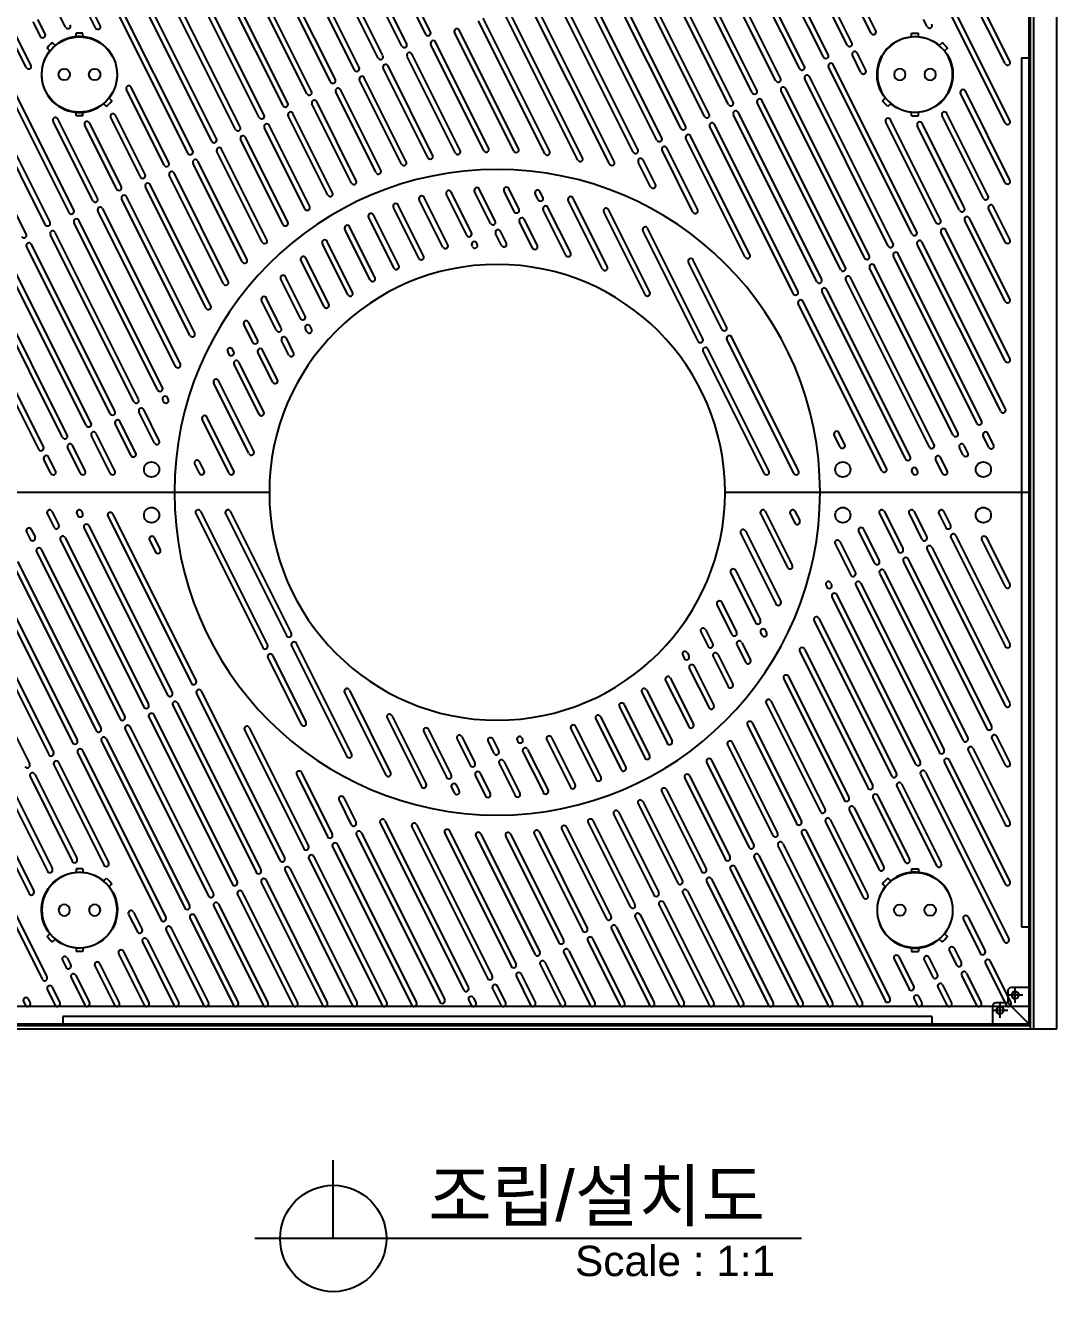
# Model space of a CAD drawing. Header units: millimetres. Extents: x 19555 to 26787, y -43327 to -38213.
# Drawn here: x 20506 to 21864, y -40755 to -39088 of the extents above; entities that cross this region are included whole.
import ezdxf
from ezdxf.enums import TextEntityAlignment as Align

# ---------------------------------------------------------------- set-up
doc = ezdxf.new("R2010")
doc.units = ezdxf.units.MM
doc.layers.add('TEXT', color=7, linetype='Continuous')
doc.layers.add('압연강', color=40, linetype='Continuous')
doc.styles.get("Standard").update_dxf_attribs({"font": 'arial.ttf'})

# ---------------------------------------------------------------- blocks, each defined once
blk = doc.blocks.new('AG1414')
for p, q in [((18745.2, -41434), (18745.2, -42134)), ((17345.2, -42134), (17745.2, -42134)), ((18345.2, -42134), (18745.2, -42134)), ((18745.2, -42134), (18745.2, -42834)), ((18745.2, -42834), (17345.2, -42834))]:
    blk.add_line(p, q)
for points in [[(17530.8, -41625.9, 0.045549), (17537.8, -41618.8), (17534.2, -41615.2, 0.904534), (17463.1, -41545.6), (17459.5, -41542.1, 0.045549), (17452.5, -41549.2), (17456.1, -41552.8, 0.904534), (17527.2, -41622.4)], [(18559.5, -41625.9, -0.045549), (18552.5, -41618.8), (18556.1, -41615.2, -0.904534), (18627.2, -41545.6), (18630.8, -41542.1, -0.045549), (18637.8, -41549.2), (18634.2, -41552.8, -0.904534), (18563.1, -41622.4)], [(17530.8, -42642.1, -0.045549), (17537.8, -42649.2), (17534.2, -42652.8, -0.904534), (17463.1, -42722.4), (17459.5, -42725.9, -0.045549), (17452.5, -42718.8), (17456.1, -42715.2, -0.904534), (17527.2, -42645.6)], [(18559.5, -42642.1, 0.045549), (18552.5, -42649.2), (18556.1, -42652.8, 0.904534), (18627.2, -42722.4), (18630.8, -42725.9, 0.045549), (18637.8, -42718.8), (18634.2, -42715.2, 0.904534), (18563.1, -42645.6)]]:
    blk.add_lwpolyline(points, format="xyb", close=True)
for centre in [(17590.2, -42104), (18500.2, -42104), (18685.2, -42104), (17590.2, -42164), (18500.2, -42164), (18685.2, -42164)]:
    blk.add_circle(centre, 10)
for radius, start, end in [(425, 0, 180), (300, 0, 180), (425, 180, 0), (300, 180, 0)]:
    blk.add_arc((18045.2, -42134), radius, start, end)
at = {"layer": '압연강'}
for p, q in [((17675.6, -41668.7), (17570.7, -41459)), ((17706.9, -41653.1), (17609.8, -41459)), ((17738.2, -41637.5), (17649, -41459)), ((17769.5, -41621.8), (17688.1, -41459)), ((17800.8, -41606.2), (17727.2, -41459)), ((17832.1, -41590.5), (17766.3, -41459)), ((17863.4, -41574.9), (17805.5, -41459)), ((17894.7, -41559.2), (17844.6, -41459)), ((17926, -41543.6), (17883.7, -41459)), ((17957.3, -41527.9), (17922.9, -41459)), ((18261.8, -41667.3), (18157.7, -41459)), ((18293.1, -41651.6), (18196.8, -41459)), ((18324.4, -41636), (18235.9, -41459)), ((18355.7, -41620.3), (18275.1, -41459)), ((18387, -41604.7), (18314.2, -41459)), ((18418.3, -41589), (18353.3, -41459)), ((18449.6, -41573.4), (18392.4, -41459)), ((18480.9, -41557.7), (18431.6, -41459)), ((18512.2, -41542.1), (18470.7, -41459)), ((18543.6, -41526.4), (18509.8, -41459)), ((17638, -41687.6), (17528.1, -41467.7)), ((17644.3, -41684.4), (17534.3, -41464.6)), ((17669.3, -41671.9), (17564.4, -41462.1)), ((17700.6, -41656.3), (17603.6, -41462.1)), ((17731.9, -41640.6), (17642.7, -41462.1)), ((17763.2, -41625), (17681.8, -41462.1)), ((17794.5, -41609.3), (17721, -41462.1)), ((17825.9, -41593.7), (17760.1, -41462.1)), ((17857.2, -41578), (17799.2, -41462.1)), ((17888.5, -41562.3), (17838.4, -41462.1)), ((17919.8, -41546.7), (17877.5, -41462.1)), ((17951.1, -41531), (17916.6, -41462.1)), ((18224.2, -41686.1), (18114.3, -41466.2)), ((18230.5, -41682.9), (18120.6, -41463.1)), ((18255.5, -41670.4), (18151.4, -41462.1)), ((18286.9, -41654.8), (18190.5, -41462.1)), ((18318.2, -41639.1), (18229.7, -41462.1)), ((18349.5, -41623.5), (18268.8, -41462.1)), ((18380.8, -41607.8), (18307.9, -41462.1)), ((18412.1, -41592.2), (18347.1, -41462.1)), ((18443.4, -41576.5), (18386.2, -41462.1)), ((18474.7, -41560.9), (18425.3, -41462.1)), ((18506, -41545.2), (18464.4, -41462.1)), ((18537.3, -41529.5), (18503.6, -41462.1)), ((17516.4, -41522.6), (17496.8, -41483.3)), ((17522.6, -41519.4), (17503, -41480.2)), ((18192.9, -41701.7), (18083, -41481.9)), ((18199.2, -41698.6), (18089.3, -41478.7)), ((18713.9, -41569.7), (18669.2, -41480.4)), ((18720.2, -41566.6), (18675.5, -41477.2)), ((17476.8, -41521.6), (17465.5, -41499)), ((18151.3, -41696.7), (18051.7, -41497.5)), ((18157.5, -41693.6), (18058, -41494.4)), ((18713.9, -41648), (18637.9, -41496)), ((18720.2, -41644.9), (18644.2, -41492.9)), ((17443.7, -41533.7), (17434.2, -41514.7)), ((17449.9, -41530.6), (17440.4, -41511.5)), ((18073.2, -41681.4), (17995.3, -41525.7)), ((18108, -41688.4), (18020.4, -41513.2)), ((18114.3, -41685.3), (18026.6, -41510)), ((18611.3, -41521), (18606.6, -41511.7)), ((17425.1, -41574.8), (17402.9, -41530.3)), ((17431.3, -41571.6), (17409.1, -41527.2)), ((18034, -41681.2), (17964, -41541.3)), ((18066.9, -41684.5), (17989.1, -41528.8)), ((17481.5, -41765.8), (17371.6, -41546)), ((17487.8, -41762.7), (17377.8, -41542.8)), ((17996.4, -41684.2), (17932.7, -41557)), ((18027.7, -41684.3), (17957.8, -41544.5)), ((18524.1, -41581.5), (18512.7, -41558.6)), ((18530.4, -41578.4), (18519, -41555.5)), ((17954, -41693.3), (17895.2, -41575.8)), ((17960.2, -41690.2), (17901.4, -41572.6)), ((17990.1, -41687.4), (17926.5, -41560.1)), ((18591.3, -41794.1), (18481.4, -41574.3)), ((18597.6, -41791), (18487.6, -41571.1)), ((17919.2, -41702), (17863.9, -41591.4)), ((17925.4, -41698.9), (17870.1, -41588.3)), ((18560, -41809.8), (18450.1, -41589.9)), ((18566.3, -41806.7), (18456.3, -41586.8)), ((17606.7, -41703.2), (17557, -41603.9)), ((17613, -41700.1), (17563.3, -41600.8)), ((17885.6, -41713.2), (17832.6, -41607.1)), ((17891.9, -41710.1), (17838.8, -41603.9)), ((18528.7, -41825.5), (18418.8, -41605.6)), ((18535, -41822.3), (18425, -41602.4)), ((18713.9, -41726.2), (18655.2, -41608.9)), ((18720.2, -41723.1), (18661.5, -41605.7)), ((17450.2, -41781.5), (17370.2, -41621.4)), ((17456.5, -41778.4), (17376.4, -41618.3)), ((17853.4, -41726.9), (17801.3, -41622.7)), ((17859.6, -41723.8), (17807.5, -41619.6)), ((18497.4, -41841.1), (18387.5, -41621.2)), ((18503.7, -41838), (18393.7, -41618.1)), ((17519.1, -41747), (17466.8, -41642.5)), ((17575.4, -41718.9), (17536.3, -41640.6)), ((17581.7, -41715.7), (17542.6, -41637.5)), ((17822.1, -41742.8), (17769.9, -41638.4)), ((17828.4, -41739.6), (17776.2, -41635.2)), ((18466.1, -41856.8), (18356.2, -41636.9)), ((18472.4, -41853.6), (18362.4, -41633.7)), ((18685.2, -41747.2), (18630.8, -41638.3)), ((18691.5, -41744.1), (18637.1, -41635.2)), ((17512.8, -41750.2), (17460.5, -41645.6)), ((17544.1, -41734.5), (17502.2, -41650.8)), ((17550.4, -41731.4), (17508.5, -41647.6)), ((17792.1, -41760.9), (17738.6, -41654)), ((17798.3, -41757.7), (17744.9, -41650.9)), ((18434.8, -41872.4), (18324.9, -41652.5)), ((18441.1, -41869.3), (18331.1, -41649.4)), ((18622.6, -41778.5), (18556.7, -41646.7)), ((18628.9, -41775.4), (18563, -41643.5)), ((18653.9, -41762.8), (18598.2, -41651.5)), ((18660.2, -41759.7), (18604.5, -41648.3)), ((17763.2, -41781.5), (17707.3, -41669.7)), ((17769.5, -41778.3), (17713.6, -41666.5)), ((18371.6, -41824.3), (18293.6, -41668.2)), ((18377.9, -41821.1), (18299.8, -41665.1)), ((17735.7, -41804.6), (17676, -41685.3)), ((17741.9, -41801.5), (17682.3, -41682.2)), ((18302.9, -41765.1), (18262.3, -41683.8)), ((18309.2, -41762), (18268.5, -41680.7)), ((17425.1, -41794), (17376.4, -41696.6)), ((17709.5, -41830.5), (17644.7, -41701)), ((17715.8, -41827.4), (17651, -41697.9)), ((18247.1, -41731.9), (18230.9, -41699.5)), ((18253.4, -41728.7), (18237.2, -41696.4)), ((17684.8, -41859.4), (17613.4, -41716.6)), ((17691.1, -41856.3), (17619.7, -41713.5)), ((17661.8, -41891.6), (17582.1, -41732.3)), ((17668, -41888.5), (17588.4, -41729.2)), ((18005.1, -41795.6), (17978.2, -41741.8)), ((18011.4, -41792.5), (17984.4, -41738.6)), ((18036.4, -41780), (18015.3, -41737.8)), ((18042.7, -41776.9), (18021.6, -41734.7)), ((18067.7, -41764.3), (18054.3, -41737.4)), ((18074, -41761.2), (18060.5, -41734.3)), ((18099, -41748.7), (18095.2, -41741.1)), ((18105.3, -41745.6), (18101.5, -41738)), ((17640.6, -41927.6), (17550.8, -41747.9)), ((17646.9, -41924.5), (17557.1, -41744.8)), ((17941.9, -41825.8), (17908.5, -41759)), ((17948.2, -41822.7), (17914.8, -41755.8)), ((17973.8, -41811.3), (17942.6, -41748.9)), ((17980.1, -41808.2), (17948.9, -41745.8)), ((18141.9, -41818.7), (18112, -41759)), ((18183.8, -41840.1), (18138.7, -41749.8)), ((18190.1, -41836.9), (18145, -41746.6)), ((18720.2, -41801.4), (18698.2, -41757.5)), ((17621.8, -41968.2), (17519.5, -41763.6)), ((17628.1, -41965.1), (17525.8, -41760.5)), ((17909.3, -41838.8), (17875.8, -41771.9)), ((17915.5, -41835.6), (17882.1, -41768.7)), ((18098, -41809.2), (18080.7, -41774.6)), ((18135.6, -41821.8), (18105.7, -41762.1)), ((18239.8, -41873.7), (18185.4, -41764.9)), ((18246.1, -41870.6), (18191.7, -41761.8)), ((18720.2, -41879.6), (18666.9, -41773.1)), ((18713.9, -41804.5), (18691.9, -41760.6)), ((17573.1, -42011.6), (17463.2, -41791.8)), ((17598.1, -41999.1), (17488.2, -41779.2)), ((17604.4, -41996), (17494.5, -41776.1)), ((17878.1, -41854.7), (17844.5, -41787.5)), ((17884.4, -41851.6), (17850.8, -41784.4)), ((18057.2, -41805.9), (18049.4, -41790.3)), ((18091.7, -41812.4), (18074.4, -41777.8)), ((18309.6, -41935), (18236.8, -41789.5)), ((18315.8, -41931.9), (18243.1, -41786.4)), ((18713.9, -41961), (18629.3, -41791.9)), ((18720.2, -41957.9), (18635.6, -41788.8)), ((18713.9, -41882.8), (18660.6, -41776.3)), ((17541.8, -42027.3), (17431.9, -41807.4)), ((17566.8, -42014.8), (17456.9, -41794.9)), ((17848.6, -41873.9), (17815, -41806.8)), ((17854.8, -41870.8), (17821.3, -41803.7)), ((18012.6, -41810.6), (18011.8, -41809.1)), ((18018.9, -41807.5), (18018.1, -41805.9)), ((18050.9, -41809.1), (18043.1, -41793.4)), ((18708, -42027.4), (18598, -41807.6)), ((18714.2, -42024.3), (18604.3, -41804.4)), ((17510.5, -42043), (17400.5, -41823.1)), ((17535.5, -42030.4), (17425.6, -41810.6)), ((17823.5, -41886.4), (17793.1, -41825.5)), ((18676.7, -42043.1), (18566.7, -41823.2)), ((18682.9, -42040), (18573, -41820.1)), ((17504.2, -42046.1), (17394.3, -41826.2)), ((17817.3, -41889.6), (17786.8, -41828.6)), ((18340.9, -41919.4), (18297, -41831.5)), ((18347.1, -41916.2), (18303.2, -41828.4)), ((18645.4, -42058.7), (18535.4, -41838.9)), ((18651.6, -42055.6), (18541.7, -41835.7)), ((17472.9, -42061.7), (17370.2, -41856.2)), ((17479.2, -42058.6), (17376.4, -41853.1)), ((17786, -41905.2), (17760.1, -41853.4)), ((17792.2, -41902.1), (17766.3, -41850.3)), ((18614.1, -42074.4), (18504.1, -41854.5)), ((18620.3, -42071.3), (18510.4, -41851.4)), ((18582.8, -42090), (18472.8, -41870.2)), ((18589, -42086.9), (18479.1, -41867)), ((17754.7, -41920.9), (17735, -41881.5)), ((17760.9, -41917.7), (17741.2, -41878.3)), ((18551.4, -42105.7), (18441.5, -41885.8)), ((18557.7, -42102.6), (18447.8, -41882.7)), ((17723.4, -41936.5), (17711.7, -41913.1)), ((17729.6, -41933.4), (17717.9, -41910)), ((17794.7, -41922.7), (17792.7, -41918.6)), ((17801, -41919.5), (17798.9, -41915.5)), ((17441.6, -42077.4), (17370.2, -41934.5)), ((17447.9, -42074.3), (17376.4, -41931.3)), ((17770.9, -41953.3), (17761.4, -41934.3)), ((17777.1, -41950.2), (17767.6, -41931.1)), ((18435.7, -42109), (18347.6, -41932.8)), ((18442, -42105.9), (18353.9, -41929.7)), ((17692.1, -41952.2), (17690.5, -41949)), ((17698.3, -41949), (17696.8, -41945.9)), ((17749.6, -41989), (17730.1, -41949.9)), ((17755.9, -41985.9), (17736.3, -41946.8)), ((18396.6, -42109), (18316.3, -41948.4)), ((18402.8, -42105.9), (18322.6, -41945.3)), ((17731.6, -42031.3), (17698.8, -41965.6)), ((17737.9, -42028.2), (17705, -41962.5)), ((17718.4, -42083.1), (17671.9, -41990.2)), ((17724.7, -42080), (17678.2, -41987)), ((17612.2, -42011.5), (17611.1, -42009.4)), ((17600.3, -42066.1), (17579.8, -42025.1)), ((17605.9, -42014.6), (17604.8, -42012.5)), ((17569.3, -42082.4), (17548.5, -42040.7)), ((17594.1, -42069.2), (17573.5, -42028.2)), ((17692.2, -42109), (17656.8, -42038.2)), ((17698.5, -42105.9), (17663.1, -42035.1)), ((17541.9, -42105.9), (17517.2, -42056.4)), ((17563.1, -42085.5), (17542.2, -42043.8)), ((18496.6, -42074.2), (18488.8, -42058.7)), ((18502.8, -42071.1), (18495.1, -42055.6)), ((18698.8, -42071.8), (18691.2, -42056.5)), ((17496.6, -42109), (17479.6, -42075.1)), ((17502.8, -42105.9), (17485.9, -42072)), ((17535.7, -42109), (17510.9, -42059.5)), ((18658.5, -42085.1), (18653.6, -42075.3)), ((18664.8, -42082), (18659.9, -42072.2)), ((18692.6, -42074.9), (18684.9, -42059.6)), ((17457.4, -42109), (17448.3, -42090.8)), ((17463.7, -42105.9), (17454.6, -42087.7)), ((18631.4, -42109), (18622.3, -42090.9)), ((18637.6, -42105.9), (18628.6, -42087.8)), ((17653.1, -42109), (17646.9, -42096.7)), ((17659.3, -42105.9), (17653.2, -42093.5)), ((18592.2, -42109), (18591, -42106.6)), ((18598.5, -42105.9), (18597.3, -42103.5)), ((17459, -42159), (17468, -42177.1)), ((17498.1, -42159), (17499.3, -42161.4)), ((17654.6, -42159), (17742.7, -42335.2)), ((17693.7, -42159), (17774, -42319.6)), ((18398.1, -42159), (18433.5, -42229.8)), ((18437.2, -42159), (18443.4, -42171.3)), ((18554.6, -42159), (18579.4, -42208.5)), ((18593.8, -42159), (18610.7, -42192.8)), ((18632.9, -42159), (18642, -42177.2)), ((17452.7, -42162.1), (17461.7, -42180.2)), ((17491.8, -42162.1), (17493, -42164.5)), ((17532.6, -42165.4), (17642.6, -42385.3)), ((17538.9, -42162.3), (17648.8, -42382.2)), ((17648.4, -42162.1), (17736.5, -42338.3)), ((17687.5, -42162.1), (17767.8, -42322.7)), ((18391.8, -42162.1), (18427.3, -42232.9)), ((18431, -42162.1), (18437.2, -42174.5)), ((18548.4, -42162.1), (18573.1, -42211.6)), ((18587.5, -42162.1), (18604.4, -42196)), ((18626.6, -42162.1), (18635.7, -42180.3)), ((17425.5, -42186), (17430.4, -42195.8)), ((17431.8, -42182.9), (17436.7, -42192.7)), ((17501.3, -42181.1), (17611.2, -42401)), ((17507.6, -42178), (17617.5, -42397.8)), ((18365.6, -42188), (18412.1, -42281)), ((18371.9, -42184.9), (18418.4, -42277.8)), ((18521, -42185.6), (18541.8, -42227.3)), ((18527.2, -42182.5), (18548.1, -42224.2)), ((18648.7, -42190.6), (18720.2, -42333.5)), ((17445, -42209.3), (17554.9, -42429.1)), ((17470, -42196.7), (17579.9, -42416.6)), ((17476.3, -42193.6), (17586.2, -42413.5)), ((17587.5, -42196.9), (17595.2, -42212.4)), ((17593.7, -42193.8), (17601.5, -42209.3)), ((18490, -42201.9), (18510.5, -42242.9)), ((18496.3, -42198.8), (18516.8, -42239.8)), ((18611.1, -42209.4), (18713.9, -42414.9)), ((18617.4, -42206.3), (18720.2, -42411.8)), ((18642.4, -42193.7), (18713.9, -42336.7)), ((18683.1, -42196.8), (18713.9, -42258.4)), ((18689.4, -42193.7), (18720.2, -42255.3)), ((17413.7, -42224.9), (17523.6, -42444.8)), ((17438.7, -42212.4), (17548.6, -42432.3)), ((18579.8, -42225), (18689.8, -42444.9)), ((18586.1, -42221.9), (18696, -42441.8)), ((17382.3, -42240.6), (17492.3, -42460.4)), ((17407.4, -42228), (17517.3, -42447.9)), ((18352.4, -42239.8), (18385.3, -42305.5)), ((18358.7, -42236.7), (18391.6, -42302.4)), ((18548.5, -42240.7), (18658.5, -42460.6)), ((18554.8, -42237.6), (18664.7, -42457.4)), ((17376.1, -42243.7), (17486, -42463.6)), ((18478.2, -42256.5), (18479.2, -42258.6)), ((18484.4, -42253.4), (18485.5, -42255.5)), ((18517.2, -42256.4), (18627.2, -42476.2)), ((18523.5, -42253.2), (18633.4, -42473.1)), ((18485.9, -42272), (18595.9, -42491.9)), ((18492.2, -42268.9), (18602.1, -42488.8)), ((18334.4, -42282.1), (18354, -42321.2)), ((18340.7, -42279), (18360.3, -42318.1)), ((17376.4, -42307), (17461, -42476.1)), ((18462.2, -42302.9), (18564.6, -42507.5)), ((18468.5, -42299.8), (18570.8, -42504.4)), ((17370.2, -42310.1), (17454.7, -42479.2)), ((18313.2, -42317.8), (18322.7, -42336.9)), ((18319.4, -42314.7), (18328.9, -42333.7)), ((18392, -42319), (18393.6, -42322.1)), ((18398.3, -42315.8), (18399.8, -42319)), ((17774.5, -42336.1), (17847.2, -42481.6)), ((17780.7, -42333), (17853.5, -42478.5)), ((18360.7, -42334.6), (18372.4, -42358)), ((18367, -42331.5), (18378.7, -42354.9)), ((18449.7, -42340.4), (18539.5, -42520.1)), ((17743.2, -42351.8), (17787.1, -42439.6)), ((17749.4, -42348.6), (17793.4, -42436.5)), ((18289.4, -42348.5), (18291.4, -42352.5)), ((18295.6, -42345.3), (18297.6, -42349.4)), ((18329.4, -42350.3), (18349.1, -42389.7)), ((18335.7, -42347.1), (18355.4, -42386.5)), ((18443.4, -42343.5), (18533.2, -42523.2)), ((18298.1, -42365.9), (18324, -42417.7)), ((18304.3, -42362.8), (18330.2, -42414.6)), ((17376.4, -42385.2), (17429.7, -42491.7)), ((18266.8, -42381.6), (18297.3, -42442.5)), ((18273, -42378.4), (18303.5, -42439.4)), ((18422.3, -42379.5), (18501.9, -42538.8)), ((18428.5, -42376.4), (18508.2, -42535.7)), ((17649.3, -42398.7), (17759.2, -42618.6)), ((17655.5, -42395.6), (17765.5, -42615.5)), ((17844.3, -42397.4), (17898.7, -42506.2)), ((17850.5, -42394.3), (17904.9, -42503.1)), ((18235.5, -42397.2), (18269, -42464.3)), ((18241.7, -42394.1), (18275.3, -42461.2)), ((18405.5, -42408.6), (18476.9, -42551.4)), ((17618, -42414.4), (17727.9, -42634.2)), ((17624.2, -42411.2), (17734.2, -42631.1)), ((18206, -42416.4), (18239.5, -42483.6)), ((18212.2, -42413.3), (18245.8, -42480.5)), ((18399.2, -42411.7), (18470.6, -42554.5)), ((17561.6, -42442.5), (17671.5, -42662.4)), ((17586.6, -42430), (17696.6, -42649.9)), ((17592.9, -42426.9), (17702.8, -42646.8)), ((17900.2, -42431.1), (17945.4, -42521.3)), ((17906.5, -42427.9), (17951.6, -42518.2)), ((18148.4, -42442.2), (18181.8, -42509)), ((18174.8, -42432.4), (18208.2, -42499.3)), ((18181, -42429.2), (18214.5, -42496.1)), ((18374.6, -42440.6), (18439.3, -42570.1)), ((18380.8, -42437.5), (18445.6, -42567)), ((17530.3, -42458.2), (17640.2, -42678.1)), ((17555.3, -42445.7), (17665.3, -42665.6)), ((17712.5, -42446.9), (17790.5, -42602.9)), ((17718.7, -42443.7), (17796.8, -42599.8)), ((17948.5, -42449.3), (17978.3, -42509)), ((17954.7, -42446.2), (17984.6, -42505.9)), ((17992.3, -42458.8), (18009.6, -42493.4)), ((17998.6, -42455.6), (18015.9, -42490.2)), ((18039.4, -42458.9), (18047.2, -42474.6)), ((18077.7, -42457.4), (18078.5, -42458.9)), ((18116.5, -42456.7), (18147.7, -42519.1)), ((18142.1, -42445.3), (18175.5, -42512.2)), ((18696.5, -42458.3), (18713.9, -42493.2)), ((18702.7, -42455.2), (18720.2, -42490)), ((17499, -42473.9), (17608.9, -42693.7)), ((17524, -42461.3), (17634, -42681.2)), ((18033.1, -42462.1), (18040.9, -42477.7)), ((18071.5, -42460.5), (18072.2, -42462.1)), ((18079, -42475.5), (18105.9, -42529.4)), ((18085.2, -42472.4), (18112.2, -42526.2)), ((18110.3, -42459.8), (18141.5, -42522.2)), ((18348.4, -42466.5), (18408, -42585.8)), ((18354.6, -42463.4), (18414.3, -42582.7)), ((18665.2, -42474), (18713.9, -42571.4)), ((18671.4, -42470.9), (18720.2, -42568.3)), ((17461.4, -42492.6), (17527.3, -42624.5)), ((17467.7, -42489.5), (17533.6, -42621.3)), ((17492.7, -42477), (17602.7, -42696.9)), ((18047.6, -42491.1), (18068.7, -42533.3)), ((18053.9, -42488), (18075, -42530.2)), ((18320.8, -42489.7), (18376.7, -42601.4)), ((18327.1, -42486.5), (18383, -42598.3)), ((18633.9, -42489.6), (18713.9, -42649.7)), ((18640.1, -42486.5), (18720.2, -42646.6)), ((17430.1, -42508.3), (17485.8, -42619.7)), ((17436.4, -42505.2), (17492.1, -42616.5)), ((17781.2, -42506), (17821.8, -42587.3)), ((17787.4, -42502.9), (17828.1, -42584.2)), ((18016.3, -42506.8), (18029.8, -42533.7)), ((18022.6, -42503.7), (18036.1, -42530.6)), ((18298.3, -42507.1), (18351.7, -42614)), ((18602.6, -42505.3), (18712.5, -42725.2)), ((18608.8, -42502.2), (18718.8, -42722)), ((17398.8, -42523.9), (17453.2, -42632.8)), ((17405.1, -42520.8), (17459.5, -42629.7)), ((17985, -42522.4), (17988.8, -42530)), ((17991.3, -42519.3), (17995.1, -42526.9)), ((18268.2, -42525.2), (18320.4, -42629.6)), ((18292, -42510.3), (18345.4, -42617.1)), ((18571.3, -42520.9), (18623.5, -42625.5)), ((18577.5, -42517.8), (18629.8, -42622.4)), ((17376.4, -42541.8), (17435.1, -42659.1)), ((17836.9, -42539.3), (17853.1, -42571.6)), ((17843.2, -42536.1), (17859.4, -42568.5)), ((18237, -42541.1), (18289.1, -42645.3)), ((18261.9, -42528.4), (18314.1, -42632.8)), ((18540, -42536.6), (18581.8, -42620.4)), ((18546.2, -42533.5), (18588.1, -42617.2)), ((17370.2, -42544.9), (17428.8, -42662.3)), ((18198.4, -42557.9), (18251.5, -42664.1)), ((18204.7, -42554.8), (18257.8, -42660.9)), ((18230.7, -42544.2), (18282.8, -42648.4)), ((18508.6, -42552.3), (18547.8, -42630.5)), ((18514.9, -42549.1), (18554, -42627.4)), ((17891.1, -42569.4), (18001.1, -42789.3)), ((17897.4, -42566.3), (18007.3, -42786.1)), ((17932.8, -42574.4), (18032.4, -42773.6)), ((17939, -42571.3), (18038.6, -42770.5)), ((18136.4, -42574.7), (18195.2, -42692.2)), ((18164.9, -42569.1), (18220.2, -42679.7)), ((18171.2, -42566), (18226.5, -42676.6)), ((18477.3, -42567.9), (18527, -42667.2)), ((18483.6, -42564.8), (18533.3, -42664.1)), ((17859.8, -42585.1), (17969.8, -42804.9)), ((17866.1, -42581.9), (17976, -42801.8)), ((17976, -42582.7), (18063.7, -42758)), ((17982.3, -42579.6), (18069.9, -42754.8)), ((18017.1, -42586.6), (18095, -42742.3)), ((18023.4, -42583.5), (18101.2, -42739.2)), ((18056.3, -42586.8), (18126.3, -42726.7)), ((18062.6, -42583.7), (18132.5, -42723.5)), ((18094, -42583.7), (18157.6, -42711)), ((18100.2, -42580.6), (18163.8, -42707.9)), ((18130.1, -42577.8), (18188.9, -42695.4)), ((18446, -42583.6), (18556, -42803.4)), ((18452.3, -42580.4), (18562.2, -42800.3)), ((17828.5, -42600.7), (17932.7, -42809)), ((17834.8, -42597.6), (17938.9, -42805.9)), ((18414.8, -42599.3), (18519.6, -42809)), ((18421, -42596.1), (18525.9, -42805.9)), ((17370.2, -42623.1), (17446.1, -42775.1)), ((17376.4, -42620), (17452.4, -42772)), ((17797.2, -42616.4), (17893.5, -42809)), ((17803.5, -42613.2), (17899.8, -42805.9)), ((18383.4, -42614.9), (18480.5, -42809)), ((18389.7, -42611.7), (18486.8, -42805.9)), ((17765.9, -42632), (17854.4, -42809)), ((17772.2, -42628.9), (17860.7, -42805.9)), ((18352.1, -42630.5), (18441.4, -42809)), ((18358.4, -42627.4), (18447.6, -42805.9)), ((17734.6, -42647.7), (17815.3, -42809)), ((17740.9, -42644.5), (17821.5, -42805.9)), ((18295.8, -42658.7), (18369.4, -42805.9)), ((18320.8, -42646.2), (18402.2, -42809)), ((18327.1, -42643), (18408.5, -42805.9)), ((17678.3, -42675.8), (17743.3, -42805.9)), ((17703.3, -42663.3), (17776.1, -42809)), ((17709.6, -42660.2), (17782.4, -42805.9)), ((18264.5, -42674.3), (18330.2, -42805.9)), ((18289.5, -42661.8), (18363.1, -42809)), ((17559.9, -42689.6), (17571.4, -42712.5)), ((17566.2, -42686.5), (17577.6, -42709.4)), ((17646.9, -42691.5), (17704.1, -42805.9)), ((17672, -42679), (17737, -42809)), ((18233.2, -42690), (18291.1, -42805.9)), ((18258.2, -42677.5), (18324, -42809)), ((17615.6, -42707.1), (17665, -42805.9)), ((17640.7, -42694.6), (17697.9, -42809)), ((18195.6, -42708.8), (18245.7, -42809)), ((18201.9, -42705.6), (18252, -42805.9)), ((18226.9, -42693.1), (18284.8, -42809)), ((18659, -42696.4), (18681.2, -42740.8)), ((18665.2, -42693.2), (18687.5, -42737.7)), ((17578.1, -42725.9), (17619.6, -42809)), ((17584.3, -42722.8), (17625.9, -42805.9)), ((17609.4, -42710.3), (17658.7, -42809)), ((18164.3, -42724.4), (18206.6, -42809)), ((18170.6, -42721.3), (18212.8, -42805.9)), ((17546.8, -42741.6), (17580.5, -42809)), ((17553, -42738.4), (17586.7, -42805.9)), ((18133, -42740.1), (18167.4, -42809)), ((18139.3, -42737), (18173.7, -42805.9)), ((18640.4, -42737.4), (18649.9, -42756.5)), ((18646.6, -42734.3), (18656.2, -42753.3)), ((17472.8, -42750.1), (17477.5, -42759.5)), ((17479, -42747), (17483.7, -42756.3)), ((17515.5, -42757.2), (17541.3, -42809)), ((17521.7, -42754.1), (17547.6, -42805.9)), ((18101.7, -42755.7), (18128.3, -42809)), ((18107.9, -42752.6), (18134.6, -42805.9)), ((18567.7, -42748.6), (18587.3, -42787.8)), ((18573.9, -42745.4), (18593.5, -42784.7)), ((18607.3, -42749.5), (18618.6, -42772.1)), ((18613.5, -42746.4), (18624.8, -42769)), ((18687.9, -42754.2), (18715.3, -42809)), ((18694.2, -42751.1), (18721.5, -42805.9)), ((17484.2, -42772.9), (17502.2, -42809)), ((17490.4, -42769.8), (17508.5, -42805.9)), ((18070.4, -42771.4), (18089.2, -42809)), ((18076.6, -42768.3), (18095.4, -42805.9)), ((18656.6, -42769.9), (18676.2, -42809)), ((18662.9, -42766.8), (18682.4, -42805.9)), ((17452.9, -42788.5), (17463.1, -42809)), ((17459.1, -42785.4), (17469.3, -42805.9)), ((18039.1, -42787), (18050.1, -42809)), ((18045.3, -42783.9), (18056.3, -42805.9)), ((18625.3, -42785.5), (18637, -42809)), ((18631.6, -42782.4), (18643.3, -42805.9)), ((17421.6, -42804.2), (17424, -42809)), ((17427.8, -42801.1), (17430.2, -42805.9)), ((18007.8, -42802.7), (18010.9, -42809)), ((18014, -42799.6), (18017.2, -42805.9)), ((18594, -42801.2), (18597.9, -42809)), ((18600.3, -42798.1), (18604.2, -42805.9))]:
    blk.add_line(p, q, dxfattribs=at)
for centre, start, end in [((17479.9, -41520.1), 206.5651, 26.5651), ((17519.5, -41521), 206.5651, 26.5651), ((17992.2, -41527.2), 26.5651, 206.5651), ((18614.4, -41519.5), 206.5651, 26.5651), ((17446.8, -41532.1), 206.5651, 26.5651), ((17954.2, -41529.5), 206.5651, 26.5651), ((17960.9, -41542.9), 26.5651, 206.5651), ((18509.1, -41543.6), 206.5651, 26.5651), ((18540.4, -41528), 206.5651, 26.5651), ((17891.6, -41560.8), 206.5651, 26.5651), ((17922.9, -41545.1), 206.5651, 26.5651), ((17929.6, -41558.5), 26.5651, 206.5651), ((18477.8, -41559.3), 206.5651, 26.5651), ((18515.8, -41557.1), 26.5651, 206.5651), ((17428.2, -41573.2), 206.5651, 26.5651), ((17860.3, -41576.4), 206.5651, 26.5651), ((17898.3, -41574.2), 26.5651, 206.5651), ((18446.5, -41574.9), 206.5651, 26.5651), ((18484.5, -41572.7), 26.5651, 206.5651), ((18717, -41568.2), 206.5651, 26.5651), ((17829, -41592.1), 206.5651, 26.5651), ((17867, -41589.9), 26.5651, 206.5651), ((18415.2, -41590.6), 206.5651, 26.5651), ((18453.2, -41588.4), 26.5651, 206.5651), ((18527.3, -41580), 206.5651, 26.5651), ((17560.2, -41602.3), 26.5651, 206.5651), ((17797.7, -41607.7), 206.5651, 26.5651), ((17835.7, -41605.5), 26.5651, 206.5651), ((18383.9, -41606.2), 206.5651, 26.5651), ((18421.9, -41604), 26.5651, 206.5651), ((18658.3, -41607.3), 26.5651, 206.5651), ((17766.4, -41623.4), 206.5651, 26.5651), ((17804.4, -41621.2), 26.5651, 206.5651), ((18352.6, -41621.9), 206.5651, 26.5651), ((18390.6, -41619.7), 26.5651, 206.5651), ((17463.6, -41644), 26.5651, 206.5651), ((17539.4, -41639.1), 26.5651, 206.5651), ((17735.1, -41639), 206.5651, 26.5651), ((17773.1, -41636.8), 26.5651, 206.5651), ((18321.3, -41637.6), 206.5651, 26.5651), ((18359.3, -41635.3), 26.5651, 206.5651), ((18559.8, -41645.1), 26.5651, 206.5651), ((18633.9, -41636.8), 26.5651, 206.5651), ((17505.3, -41649.2), 26.5651, 206.5651), ((17703.8, -41654.7), 206.5651, 26.5651), ((17741.8, -41652.5), 26.5651, 206.5651), ((18290, -41653.2), 206.5651, 26.5651), ((18328, -41651), 26.5651, 206.5651), ((18601.4, -41649.9), 26.5651, 206.5651), ((18717, -41646.4), 206.5651, 26.5651), ((17672.5, -41670.4), 206.5651, 26.5651), ((17710.5, -41668.1), 26.5651, 206.5651), ((18258.7, -41668.9), 206.5651, 26.5651), ((18296.7, -41666.6), 26.5651, 206.5651), ((17641.2, -41686), 206.5651, 26.5651), ((17679.2, -41683.8), 26.5651, 206.5651), ((17957.1, -41691.8), 206.5651, 26.5651), ((17993.2, -41685.8), 206.5651, 26.5651), ((18030.8, -41682.8), 206.5651, 26.5651), ((18070.1, -41683), 206.5651, 26.5651), ((18111.1, -41686.8), 206.5651, 26.5651), ((18227.4, -41684.5), 206.5651, 26.5651), ((18265.4, -41682.3), 26.5651, 206.5651), ((17609.8, -41701.7), 206.5651, 26.5651), ((17647.9, -41699.4), 26.5651, 206.5651), ((17922.3, -41700.4), 206.5651, 26.5651), ((18154.4, -41695.1), 206.5651, 26.5651), ((18196.1, -41700.2), 206.5651, 26.5651), ((18234.1, -41697.9), 26.5651, 206.5651), ((17578.5, -41717.3), 206.5651, 26.5651), ((17616.6, -41715.1), 26.5651, 206.5651), ((17856.5, -41725.4), 206.5651, 26.5651), ((17888.8, -41711.7), 206.5651, 26.5651), ((18717, -41724.7), 206.5651, 26.5651), ((17547.2, -41733), 206.5651, 26.5651), ((17585.2, -41730.7), 26.5651, 206.5651), ((17825.3, -41741.2), 206.5651, 26.5651), ((17981.3, -41740.2), 26.5651, 206.5651), ((18018.5, -41736.3), 26.5651, 206.5651), ((18057.4, -41735.9), 26.5651, 206.5651), ((18098.4, -41739.6), 26.5651, 206.5651), ((18250.3, -41730.3), 206.5651, 26.5651), ((17515.9, -41748.6), 206.5651, 26.5651), ((17522.6, -41762), 26.5651, 206.5651), ((17553.9, -41746.4), 26.5651, 206.5651), ((17795.2, -41759.3), 206.5651, 26.5651), ((17911.6, -41757.4), 26.5651, 206.5651), ((17945.7, -41747.3), 26.5651, 206.5651), ((18102.2, -41747.1), 206.5651, 26.5651), ((18108.9, -41760.5), 26.5651, 206.5651), ((18141.8, -41748.2), 26.5651, 206.5651), ((18688.4, -41745.6), 206.5651, 26.5651), ((18695.1, -41759), 26.5651, 206.5651), ((17484.6, -41764.3), 206.5651, 26.5651), ((17491.3, -41777.7), 26.5651, 206.5651), ((17879, -41770.3), 26.5651, 206.5651), ((18070.8, -41762.8), 206.5651, 26.5651), ((18077.6, -41776.2), 26.5651, 206.5651), ((18188.5, -41763.4), 26.5651, 206.5651), ((18306, -41763.6), 206.5651, 26.5651), ((18625.8, -41776.9), 206.5651, 26.5651), ((18657.1, -41761.3), 206.5651, 26.5651), ((18663.8, -41774.7), 26.5651, 206.5651), ((17453.3, -41779.9), 206.5651, 26.5651), ((17460, -41793.3), 26.5651, 206.5651), ((17766.4, -41779.9), 206.5651, 26.5651), ((17847.7, -41786), 26.5651, 206.5651), ((18008.2, -41794.1), 206.5651, 26.5651), ((18039.5, -41778.4), 206.5651, 26.5651), ((18046.2, -41791.8), 26.5651, 206.5651), ((18240, -41788), 26.5651, 206.5651), ((18594.5, -41792.6), 206.5651, 26.5651), ((18632.5, -41790.3), 26.5651, 206.5651), ((17422, -41795.6), 206.5651, 26.5651), ((17428.7, -41809), 26.5651, 206.5651), ((17738.8, -41803.1), 206.5651, 26.5651), ((17818.2, -41805.3), 26.5651, 206.5651), ((17976.9, -41809.7), 206.5651, 26.5651), ((18014.9, -41807.5), 26.5651, 206.5651), ((18015.7, -41809.1), 206.5651, 26.5651), ((18054.1, -41807.5), 206.5651, 26.5651), ((18094.9, -41810.8), 206.5651, 26.5651), ((18563.2, -41808.2), 206.5651, 26.5651), ((18601.2, -41806), 26.5651, 206.5651), ((18717, -41802.9), 206.5651, 26.5651), ((17789.9, -41827.1), 26.5651, 206.5651), ((17945.1, -41824.3), 206.5651, 26.5651), ((18138.7, -41820.3), 206.5651, 26.5651), ((18374.7, -41822.7), 206.5651, 26.5651), ((18531.8, -41823.9), 206.5651, 26.5651), ((18569.9, -41821.6), 26.5651, 206.5651), ((17712.6, -41829), 206.5651, 26.5651), ((17912.4, -41837.2), 206.5651, 26.5651), ((18187, -41838.5), 206.5651, 26.5651), ((18300.1, -41829.9), 26.5651, 206.5651), ((18500.5, -41839.5), 206.5651, 26.5651), ((18538.6, -41837.3), 26.5651, 206.5651), ((17687.9, -41857.9), 206.5651, 26.5651), ((17763.2, -41851.9), 26.5651, 206.5651), ((17881.2, -41853.1), 206.5651, 26.5651), ((18469.2, -41855.2), 206.5651, 26.5651), ((18507.2, -41853), 26.5651, 206.5651), ((17851.7, -41872.3), 206.5651, 26.5651), ((18242.9, -41872.2), 206.5651, 26.5651), ((18437.9, -41870.8), 206.5651, 26.5651), ((18475.9, -41868.6), 26.5651, 206.5651), ((17664.9, -41890), 206.5651, 26.5651), ((17738.1, -41879.9), 26.5651, 206.5651), ((17820.4, -41888), 206.5651, 26.5651), ((18444.6, -41884.3), 26.5651, 206.5651), ((18717, -41881.2), 206.5651, 26.5651), ((17714.8, -41911.6), 26.5651, 206.5651), ((17789.1, -41903.6), 206.5651, 26.5651), ((17643.8, -41926), 206.5651, 26.5651), ((17757.8, -41919.3), 206.5651, 26.5651), ((17795.8, -41917.1), 26.5651, 206.5651), ((17797.8, -41921.1), 206.5651, 26.5651), ((18344, -41917.8), 206.5651, 26.5651), ((17726.5, -41934.9), 206.5651, 26.5651), ((17764.5, -41932.7), 26.5651, 206.5651), ((18312.7, -41933.5), 206.5651, 26.5651), ((18350.7, -41931.2), 26.5651, 206.5651), ((17693.6, -41947.5), 26.5651, 206.5651), ((17695.2, -41950.6), 206.5651, 26.5651), ((17733.2, -41948.4), 26.5651, 206.5651), ((17774, -41951.7), 206.5651, 26.5651), ((18319.4, -41946.9), 26.5651, 206.5651), ((18717, -41959.5), 206.5651, 26.5651), ((17624.9, -41966.6), 206.5651, 26.5651), ((17701.9, -41964), 26.5651, 206.5651), ((17675.1, -41988.6), 26.5651, 206.5651), ((17752.7, -41987.4), 206.5651, 26.5651), ((17601.3, -41997.6), 206.5651, 26.5651), ((17608, -42011), 26.5651, 206.5651), ((17570, -42013.2), 206.5651, 26.5651), ((17576.7, -42026.6), 26.5651, 206.5651), ((17609, -42013.1), 206.5651, 26.5651), ((18711.1, -42025.9), 206.5651, 26.5651), ((17538.7, -42028.9), 206.5651, 26.5651), ((17545.4, -42042.3), 26.5651, 206.5651), ((17659.9, -42036.6), 26.5651, 206.5651), ((17734.7, -42029.7), 206.5651, 26.5651), ((18679.8, -42041.5), 206.5651, 26.5651), ((17476.1, -42060.2), 206.5651, 26.5651), ((17507.4, -42044.5), 206.5651, 26.5651), ((17514.1, -42057.9), 26.5651, 206.5651), ((18491.9, -42057.1), 26.5651, 206.5651), ((18648.5, -42057.2), 206.5651, 26.5651), ((18688.1, -42058.1), 26.5651, 206.5651), ((17444.7, -42075.8), 206.5651, 26.5651), ((17482.8, -42073.6), 26.5651, 206.5651), ((17597.2, -42067.6), 206.5651, 26.5651), ((18499.7, -42072.6), 206.5651, 26.5651), ((18617.2, -42072.8), 206.5651, 26.5651), ((18656.8, -42073.7), 26.5651, 206.5651), ((18695.7, -42073.4), 206.5651, 26.5651), ((17451.5, -42089.2), 26.5651, 206.5651), ((17566.2, -42084), 206.5651, 26.5651), ((17650, -42095.1), 26.5651, 206.5651), ((17721.5, -42081.6), 206.5651, 26.5651), ((18585.9, -42088.5), 206.5651, 26.5651), ((18625.5, -42089.4), 26.5651, 206.5651), ((18661.7, -42083.5), 206.5651, 26.5651), ((17460.6, -42107.4), 206.5651, 26.5651), ((17499.7, -42107.4), 206.5651, 26.5651), ((17538.8, -42107.4), 206.5651, 26.5651), ((17656.2, -42107.4), 206.5651, 26.5651), ((17695.3, -42107.4), 206.5651, 26.5651), ((18399.7, -42107.4), 206.5651, 26.5651), ((18438.8, -42107.4), 206.5651, 26.5651), ((18554.6, -42104.1), 206.5651, 26.5651), ((18594.2, -42105), 26.5651, 206.5651), ((18595.4, -42107.4), 206.5651, 26.5651), ((18634.5, -42107.4), 206.5651, 26.5651), ((17455.8, -42160.6), 26.5651, 206.5651), ((17495, -42160.6), 26.5651, 206.5651), ((17651.5, -42160.6), 26.5651, 206.5651), ((17690.6, -42160.6), 26.5651, 206.5651), ((18395, -42160.6), 26.5651, 206.5651), ((18434.1, -42160.6), 26.5651, 206.5651), ((18551.5, -42160.6), 26.5651, 206.5651), ((18590.6, -42160.6), 26.5651, 206.5651), ((18629.8, -42160.6), 26.5651, 206.5651), ((17496.2, -42163), 206.5651, 26.5651), ((17504.4, -42179.5), 26.5651, 206.5651), ((17535.7, -42163.9), 26.5651, 206.5651), ((18440.3, -42172.9), 206.5651, 26.5651), ((17428.7, -42184.5), 26.5651, 206.5651), ((17433.6, -42194.3), 206.5651, 26.5651), ((17464.9, -42178.6), 206.5651, 26.5651), ((17473.1, -42195.2), 26.5651, 206.5651), ((17590.6, -42195.3), 26.5651, 206.5651), ((18368.8, -42186.4), 26.5651, 206.5651), ((18524.1, -42184), 26.5651, 206.5651), ((18638.9, -42178.8), 206.5651, 26.5651), ((18645.6, -42192.2), 26.5651, 206.5651), ((18686.2, -42195.3), 26.5651, 206.5651), ((17441.8, -42210.8), 26.5651, 206.5651), ((17598.4, -42210.9), 206.5651, 26.5651), ((18493.1, -42200.4), 26.5651, 206.5651), ((18576.3, -42210.1), 206.5651, 26.5651), ((18607.6, -42194.4), 206.5651, 26.5651), ((18614.3, -42207.8), 26.5651, 206.5651), ((18545, -42225.7), 206.5651, 26.5651), ((18583, -42223.5), 26.5651, 206.5651), ((18355.6, -42238.3), 26.5651, 206.5651), ((18430.4, -42231.4), 206.5651, 26.5651), ((18513.6, -42241.4), 206.5651, 26.5651), ((18551.7, -42239.1), 26.5651, 206.5651), ((18481.3, -42254.9), 26.5651, 206.5651), ((18482.3, -42257), 206.5651, 26.5651), ((18520.4, -42254.8), 26.5651, 206.5651), ((18717, -42256.8), 206.5651, 26.5651), ((18489, -42270.4), 26.5651, 206.5651), ((18337.6, -42280.5), 26.5651, 206.5651), ((18415.3, -42279.4), 206.5651, 26.5651), ((18388.4, -42304), 206.5651, 26.5651), ((18465.4, -42301.4), 26.5651, 206.5651), ((17770.9, -42321.1), 206.5651, 26.5651), ((18316.3, -42316.3), 26.5651, 206.5651), ((18357.1, -42319.6), 206.5651, 26.5651), ((18395.1, -42317.4), 26.5651, 206.5651), ((18396.7, -42320.5), 206.5651, 26.5651), ((17739.6, -42336.8), 206.5651, 26.5651), ((17777.6, -42334.5), 26.5651, 206.5651), ((18325.8, -42335.3), 206.5651, 26.5651), ((18363.8, -42333), 26.5651, 206.5651), ((18446.5, -42341.9), 26.5651, 206.5651), ((18717, -42335.1), 206.5651, 26.5651), ((17746.3, -42350.2), 26.5651, 206.5651), ((18292.5, -42346.9), 26.5651, 206.5651), ((18294.5, -42350.9), 206.5651, 26.5651), ((18332.5, -42348.7), 26.5651, 206.5651), ((18375.5, -42356.4), 206.5651, 26.5651), ((18301.2, -42364.4), 26.5651, 206.5651), ((18425.4, -42378), 26.5651, 206.5651), ((17645.7, -42383.7), 206.5651, 26.5651), ((17847.4, -42395.8), 26.5651, 206.5651), ((18238.6, -42395.7), 26.5651, 206.5651), ((18269.9, -42380), 26.5651, 206.5651), ((18352.2, -42388.1), 206.5651, 26.5651), ((17614.4, -42399.4), 206.5651, 26.5651), ((17621.1, -42412.8), 26.5651, 206.5651), ((17652.4, -42397.2), 26.5651, 206.5651), ((18402.4, -42410.1), 26.5651, 206.5651), ((17583.1, -42415), 206.5651, 26.5651), ((17589.8, -42428.5), 26.5651, 206.5651), ((17903.3, -42429.5), 26.5651, 206.5651), ((18209.1, -42414.9), 26.5651, 206.5651), ((18327.1, -42416.1), 206.5651, 26.5651), ((18717, -42413.4), 206.5651, 26.5651), ((17551.8, -42430.7), 206.5651, 26.5651), ((17558.5, -42444.1), 26.5651, 206.5651), ((17715.6, -42445.3), 26.5651, 206.5651), ((17790.2, -42438.1), 206.5651, 26.5651), ((18145.3, -42443.7), 26.5651, 206.5651), ((18177.9, -42430.8), 26.5651, 206.5651), ((18300.4, -42440.9), 206.5651, 26.5651), ((18377.7, -42439), 26.5651, 206.5651), ((18692.9, -42443.4), 206.5651, 26.5651), ((17520.5, -42446.3), 206.5651, 26.5651), ((17527.2, -42459.8), 26.5651, 206.5651), ((17951.6, -42447.7), 26.5651, 206.5651), ((17995.5, -42457.2), 26.5651, 206.5651), ((18036.2, -42460.5), 26.5651, 206.5651), ((18074.6, -42458.9), 26.5651, 206.5651), ((18075.4, -42460.5), 206.5651, 26.5651), ((18113.4, -42458.3), 26.5651, 206.5651), ((18661.6, -42459), 206.5651, 26.5651), ((18699.6, -42456.8), 26.5651, 206.5651), ((17457.9, -42477.7), 206.5651, 26.5651), ((17489.2, -42462), 206.5651, 26.5651), ((17495.9, -42475.4), 26.5651, 206.5651), ((18044.1, -42476.2), 206.5651, 26.5651), ((18082.1, -42473.9), 26.5651, 206.5651), ((18272.2, -42462.7), 206.5651, 26.5651), ((18351.5, -42464.9), 26.5651, 206.5651), ((18630.3, -42474.7), 206.5651, 26.5651), ((18668.3, -42472.4), 26.5651, 206.5651), ((17426.5, -42493.3), 206.5651, 26.5651), ((17464.6, -42491.1), 26.5651, 206.5651), ((17850.3, -42480), 206.5651, 26.5651), ((18012.8, -42491.8), 206.5651, 26.5651), ((18050.8, -42489.6), 26.5651, 206.5651), ((18242.7, -42482), 206.5651, 26.5651), ((18324, -42488.1), 26.5651, 206.5651), ((18599, -42490.3), 206.5651, 26.5651), ((18637, -42488.1), 26.5651, 206.5651), ((18717, -42491.6), 206.5651, 26.5651), ((17433.3, -42506.7), 26.5651, 206.5651), ((17784.3, -42504.4), 26.5651, 206.5651), ((17901.8, -42504.6), 206.5651, 26.5651), ((17981.5, -42507.5), 206.5651, 26.5651), ((18019.5, -42505.2), 26.5651, 206.5651), ((18178.7, -42510.6), 206.5651, 26.5651), ((18211.4, -42497.7), 206.5651, 26.5651), ((18295.1, -42508.7), 26.5651, 206.5651), ((18567.7, -42506), 206.5651, 26.5651), ((18605.7, -42503.7), 26.5651, 206.5651), ((17948.5, -42519.8), 206.5651, 26.5651), ((17988.2, -42520.9), 26.5651, 206.5651), ((18109, -42527.8), 206.5651, 26.5651), ((18144.6, -42520.7), 206.5651, 26.5651), ((18265, -42526.8), 26.5651, 206.5651), ((18536.4, -42521.6), 206.5651, 26.5651), ((18574.4, -42519.4), 26.5651, 206.5651), ((17840, -42537.7), 26.5651, 206.5651), ((17992, -42528.4), 206.5651, 26.5651), ((18032.9, -42532.1), 206.5651, 26.5651), ((18071.9, -42531.7), 206.5651, 26.5651), ((18233.8, -42542.6), 26.5651, 206.5651), ((18505.1, -42537.3), 206.5651, 26.5651), ((18543.1, -42535), 26.5651, 206.5651), ((18201.6, -42556.3), 26.5651, 206.5651), ((18473.8, -42552.9), 206.5651, 26.5651), ((18511.8, -42550.7), 26.5651, 206.5651), ((17856.2, -42570.1), 206.5651, 26.5651), ((17894.3, -42567.8), 26.5651, 206.5651), ((17935.9, -42572.9), 26.5651, 206.5651), ((18133.2, -42576.2), 26.5651, 206.5651), ((18168, -42567.6), 26.5651, 206.5651), ((18442.5, -42568.6), 206.5651, 26.5651), ((18480.5, -42566.3), 26.5651, 206.5651), ((18717, -42569.9), 206.5651, 26.5651), ((17824.9, -42585.7), 206.5651, 26.5651), ((17863, -42583.5), 26.5651, 206.5651), ((17979.2, -42581.2), 26.5651, 206.5651), ((18020.2, -42585), 26.5651, 206.5651), ((18059.5, -42585.2), 26.5651, 206.5651), ((18097.1, -42582.2), 26.5651, 206.5651), ((18411.2, -42584.2), 206.5651, 26.5651), ((18449.2, -42582), 26.5651, 206.5651), ((17793.6, -42601.4), 206.5651, 26.5651), ((17831.6, -42599.1), 26.5651, 206.5651), ((18379.9, -42599.9), 206.5651, 26.5651), ((18417.9, -42597.6), 26.5651, 206.5651), ((17488.9, -42618.1), 206.5651, 26.5651), ((17530.5, -42622.9), 206.5651, 26.5651), ((17762.3, -42617), 206.5651, 26.5651), ((17800.3, -42614.8), 26.5651, 206.5651), ((18348.5, -42615.5), 206.5651, 26.5651), ((18355.3, -42629), 26.5651, 206.5651), ((18386.6, -42613.3), 26.5651, 206.5651), ((18585, -42618.8), 206.5651, 26.5651), ((18626.7, -42624), 206.5651, 26.5651), ((17456.4, -42631.2), 206.5651, 26.5651), ((17731, -42632.7), 206.5651, 26.5651), ((17737.7, -42646.1), 26.5651, 206.5651), ((17769, -42630.4), 26.5651, 206.5651), ((18317.2, -42631.2), 206.5651, 26.5651), ((18324, -42644.6), 26.5651, 206.5651), ((18550.9, -42628.9), 206.5651, 26.5651), ((17432, -42660.7), 206.5651, 26.5651), ((17699.7, -42648.3), 206.5651, 26.5651), ((17706.4, -42661.8), 26.5651, 206.5651), ((18285.9, -42646.8), 206.5651, 26.5651), ((18292.6, -42660.3), 26.5651, 206.5651), ((18717, -42648.1), 206.5651, 26.5651), ((17668.4, -42664), 206.5651, 26.5651), ((17675.1, -42677.4), 26.5651, 206.5651), ((18254.6, -42662.5), 206.5651, 26.5651), ((18261.3, -42675.9), 26.5651, 206.5651), ((18530.1, -42665.7), 206.5651, 26.5651), ((17563, -42688), 26.5651, 206.5651), ((17637.1, -42679.6), 206.5651, 26.5651), ((17643.8, -42693.1), 26.5651, 206.5651), ((18192, -42693.8), 206.5651, 26.5651), ((18223.3, -42678.1), 206.5651, 26.5651), ((18230, -42691.6), 26.5651, 206.5651), ((18662.1, -42694.8), 26.5651, 206.5651), ((17574.5, -42710.9), 206.5651, 26.5651), ((17605.8, -42695.3), 206.5651, 26.5651), ((17612.5, -42708.7), 26.5651, 206.5651), ((18160.7, -42709.4), 206.5651, 26.5651), ((18198.7, -42707.2), 26.5651, 206.5651), ((17581.2, -42724.4), 26.5651, 206.5651), ((18129.4, -42725.1), 206.5651, 26.5651), ((18167.4, -42722.9), 26.5651, 206.5651), ((18715.6, -42723.6), 206.5651, 26.5651), ((17549.9, -42740), 26.5651, 206.5651), ((18098.1, -42740.8), 206.5651, 26.5651), ((18136.1, -42738.5), 26.5651, 206.5651), ((18643.5, -42735.9), 26.5651, 206.5651), ((18684.3, -42739.3), 206.5651, 26.5651), ((17475.9, -42748.5), 26.5651, 206.5651), ((17480.6, -42757.9), 206.5651, 26.5651), ((17518.6, -42755.7), 26.5651, 206.5651), ((18066.8, -42756.4), 206.5651, 26.5651), ((18104.8, -42754.2), 26.5651, 206.5651), ((18570.8, -42747), 26.5651, 206.5651), ((18610.4, -42747.9), 26.5651, 206.5651), ((18653, -42754.9), 206.5651, 26.5651), ((18691, -42752.7), 26.5651, 206.5651), ((17449.3, -42773.6), 206.5651, 26.5651), ((17487.3, -42771.3), 26.5651, 206.5651), ((18035.5, -42772.1), 206.5651, 26.5651), ((18073.5, -42769.8), 26.5651, 206.5651), ((18621.7, -42770.6), 206.5651, 26.5651), ((18659.7, -42768.3), 26.5651, 206.5651), ((17456, -42787), 26.5651, 206.5651), ((18004.2, -42787.7), 206.5651, 26.5651), ((18042.2, -42785.5), 26.5651, 206.5651), ((18590.4, -42786.2), 206.5651, 26.5651), ((18628.4, -42784), 26.5651, 206.5651), ((17424.7, -42802.6), 26.5651, 206.5651), ((17427.1, -42807.4), 206.5651, 26.5651), ((17466.2, -42807.4), 206.5651, 26.5651), ((17505.3, -42807.4), 206.5651, 26.5651), ((17544.5, -42807.4), 206.5651, 26.5651), ((17583.6, -42807.4), 206.5651, 26.5651), ((17622.7, -42807.4), 206.5651, 26.5651), ((17661.9, -42807.4), 206.5651, 26.5651), ((17701, -42807.4), 206.5651, 26.5651), ((17740.1, -42807.4), 206.5651, 26.5651), ((17779.3, -42807.4), 206.5651, 26.5651), ((17818.4, -42807.4), 206.5651, 26.5651), ((17857.5, -42807.4), 206.5651, 26.5651), ((17896.7, -42807.4), 206.5651, 26.5651), ((17935.8, -42807.4), 206.5651, 26.5651), ((17972.9, -42803.4), 206.5651, 26.5651), ((18010.9, -42801.1), 26.5651, 206.5651), ((18014.1, -42807.4), 206.5651, 26.5651), ((18053.2, -42807.4), 206.5651, 26.5651), ((18092.3, -42807.4), 206.5651, 26.5651), ((18131.4, -42807.4), 206.5651, 26.5651), ((18170.6, -42807.4), 206.5651, 26.5651), ((18209.7, -42807.4), 206.5651, 26.5651), ((18248.8, -42807.4), 206.5651, 26.5651), ((18288, -42807.4), 206.5651, 26.5651), ((18327.1, -42807.4), 206.5651, 26.5651), ((18366.2, -42807.4), 206.5651, 26.5651), ((18405.4, -42807.4), 206.5651, 26.5651), ((18444.5, -42807.4), 206.5651, 26.5651), ((18483.6, -42807.4), 206.5651, 26.5651), ((18522.8, -42807.4), 206.5651, 26.5651), ((18559.1, -42801.9), 206.5651, 26.5651), ((18597.1, -42799.6), 26.5651, 206.5651), ((18601, -42807.4), 206.5651, 26.5651), ((18640.2, -42807.4), 206.5651, 26.5651), ((18679.3, -42807.4), 206.5651, 26.5651), ((18718.4, -42807.4), 206.5651, 26.5651)]:
    blk.add_arc(centre, 3.5, start, end, dxfattribs=at)
blk = doc.blocks.new('A$C6562381F')
for p, q in [((4.5, 54.5), (-4.5, 54.5)), ((-4.5, 49.3), (-4.5, 54.5)), ((4.5, 49.3), (4.5, 54.5)), ((-4.5, -54.5), (-4.5, -49.3)), ((4.5, -54.5), (4.5, -49.3)), ((4.5, -54.5), (-4.5, -54.5))]:
    blk.add_line(p, q)
for centre, radius in [((0, 0), 49.5), ((-20, 0), 7.5), ((20, 0), 7.5)]:
    blk.add_circle(centre, radius)
blk = doc.blocks.new('A$C2E731E15')
at = {"color": 1}
for p, q in [((-10, 0), (10, 0)), ((0, -10), (0, 10))]:
    blk.add_line(p, q, dxfattribs=at)
blk.add_circle((0, 0), 4.5)
at = {"color": 4}
blk.add_arc((0, 0), 5, 270, 180, dxfattribs=at)

msp = doc.modelspace()

# ---------------------------------------------------------------- linework, layer by layer
for p, q in [((21829.3, -40408.9), (21829.3, -38965.9)), ((21833.8, -40408.9), (21833.8, -38995.9)), ((21863.8, -40408.9), (21863.8, -38995.9)), ((21817.3, -39130.4), (21817.3, -40274.4)), ((21817.3, -39130.4), (21829.3, -39130.4)), ((21817.3, -40274.4), (21829.3, -40274.4)), ((21829.3, -40354.4), (21804.3, -40354.4)), ((21799.3, -40374.4), (21784.3, -40374.4)), ((21799.3, -40359.4), (21799.3, -40374.4)), ((21829.3, -40404.4), (21799.3, -40374.4)), ((20425.3, -40378.9), (21829.3, -40378.9)), ((21699.3, -40392.4), (20555.3, -40392.4)), ((20555.3, -40392.4), (20555.3, -40404.4)), ((21699.3, -40392.4), (21699.3, -40404.4)), ((21779.3, -40379.4), (21779.3, -40404.4)), ((20390.8, -40408.9), (21863.8, -40408.9)), ((20425.3, -40404.4), (21829.3, -40404.4)), ((20911.4, -40684.7), (20911.4, -40581.5)), ((21527.8, -40684.7), (20808.1, -40684.7))]:
    msp.add_line(p, q)
msp.add_circle((20911.4, -40684.7), 70)
for centre in [(21804.3, -40359.4), (21784.3, -40379.4)]:
    msp.add_arc(centre, 5, 90, 180)

# ---------------------------------------------------------------- block references
for name, p in [('AG1414', (3082.1, 2431.6)), ('A$C6562381F', (20577.3, -39152.4))]:
    msp.add_blockref(name, p)
at = {"xscale": -1}
msp.add_blockref('A$C6562381F', (21677.3, -39152.4), dxfattribs=at)
at = {"xscale": -1, "rotation": 180}
msp.add_blockref('A$C6562381F', (20577.3, -40252.4), dxfattribs=at)
for name, p, rotation in [('A$C6562381F', (21677.3, -40252.4), 180), ('A$C2E731E15', (21809.3, -40364.4), 90), ('A$C2E731E15', (21789.3, -40384.4), 90)]:
    msp.add_blockref(name, p, dxfattribs=dict(rotation=rotation))

# ---------------------------------------------------------------- texts
at = {"layer": 'TEXT'}
msp.add_text('조립/설치도', height=66.55, dxfattribs=at).set_placement((21258.3, -40661.8), align=Align.CENTER)
msp.add_text('Scale : 1:1', height=39.93, dxfattribs=at).set_placement((21229.7, -40734.2))

doc.saveas('drawing.dxf')
